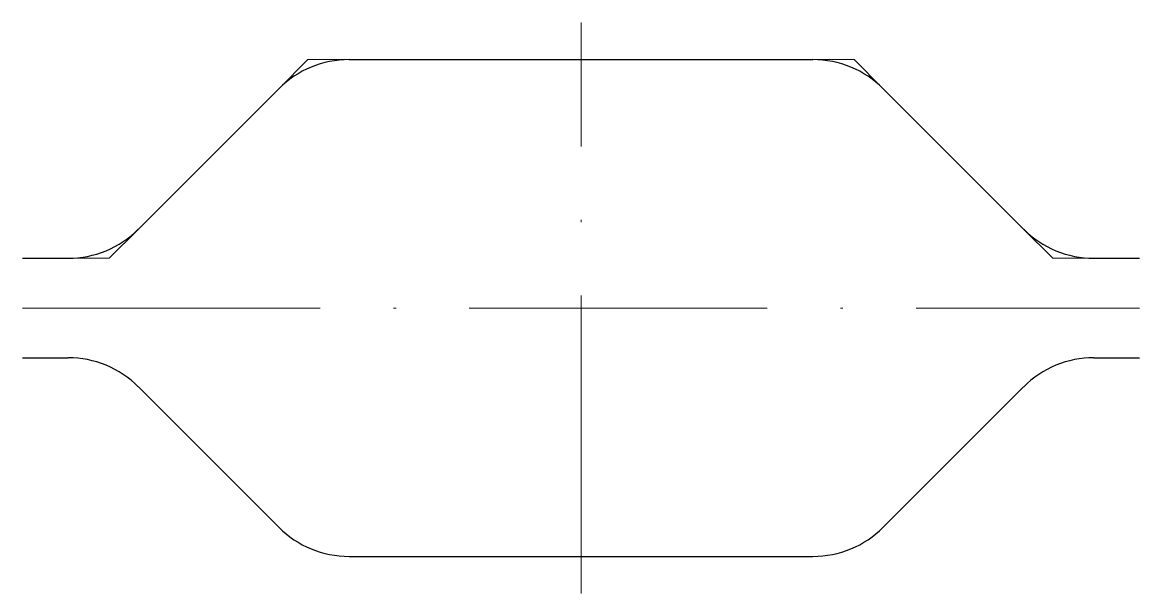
# Model space of a CAD drawing. Header units: millimetres. Extents: x -22.5 to 22.5, y -11.5 to 11.5.
import ezdxf

# ---------------------------------------------------------------- set-up
doc = ezdxf.new("R2010")
doc.units = ezdxf.units.MM
doc.linetypes.add('ACAD_ISO02W100', pattern=[15, 12, -3])
doc.linetypes.add('ACAD_ISO10W100', pattern=[18, 12, -2.95, 0.1, -2.95])
doc.layers.get('0').update_dxf_attribs({"lineweight": 25, "true_color": 0x000000})
doc.layers.add('s', color=7, linetype='ACAD_ISO02W100', lineweight=13, true_color=0x000000)
doc.layers.add('sp', color=7, linetype='ACAD_ISO10W100', lineweight=13, true_color=0x000000)

msp = doc.modelspace()

# ---------------------------------------------------------------- linework, layer by layer
for p, q in [((-9.343, 10), (9.343, 10)), ((-17.828, 3.172), (-12.172, 8.828)), ((17.828, 3.172), (12.172, 8.828)), ((-22.5, 2), (-20.657, 2)), ((20.657, 2), (22.5, 2)), ((-22.5, -2), (-20.657, -2)), ((20.657, -2), (22.5, -2)), ((-17.828, -3.172), (-12.172, -8.828)), ((17.828, -3.172), (12.172, -8.828)), ((-9.343, -10), (9.343, -10))]:
    msp.add_line(p, q)
for centre, start, end in [((-9.343, 6), 90, 135), ((9.343, 6), 45, 90), ((-20.657, 6), 270, 315), ((20.657, 6), 225, 270), ((-20.657, -6), 45, 90), ((20.657, -6), 90, 135), ((-9.343, -6), 225, 270), ((9.343, -6), 270, 315)]:
    msp.add_arc(centre, 4, start, end)
at = {"layer": 's'}
for p, q in [((-12.172, 8.828), (-11, 10)), ((-11, 10), (0.657, 10)), ((-0.657, 10), (11, 10)), ((11, 10), (12.172, 8.828)), ((-19, 2), (-17.828, 3.172)), ((17.828, 3.172), (19, 2)), ((-20.657, 2), (-19, 2)), ((19, 2), (20.657, 2))]:
    msp.add_line(p, q, dxfattribs=at)
at = {"layer": 'sp'}
for p, q in [((0, -11.5), (0, 11.5)), ((-22.5, 0), (22.5, 0))]:
    msp.add_line(p, q, dxfattribs=at)

doc.saveas('drawing.dxf')
